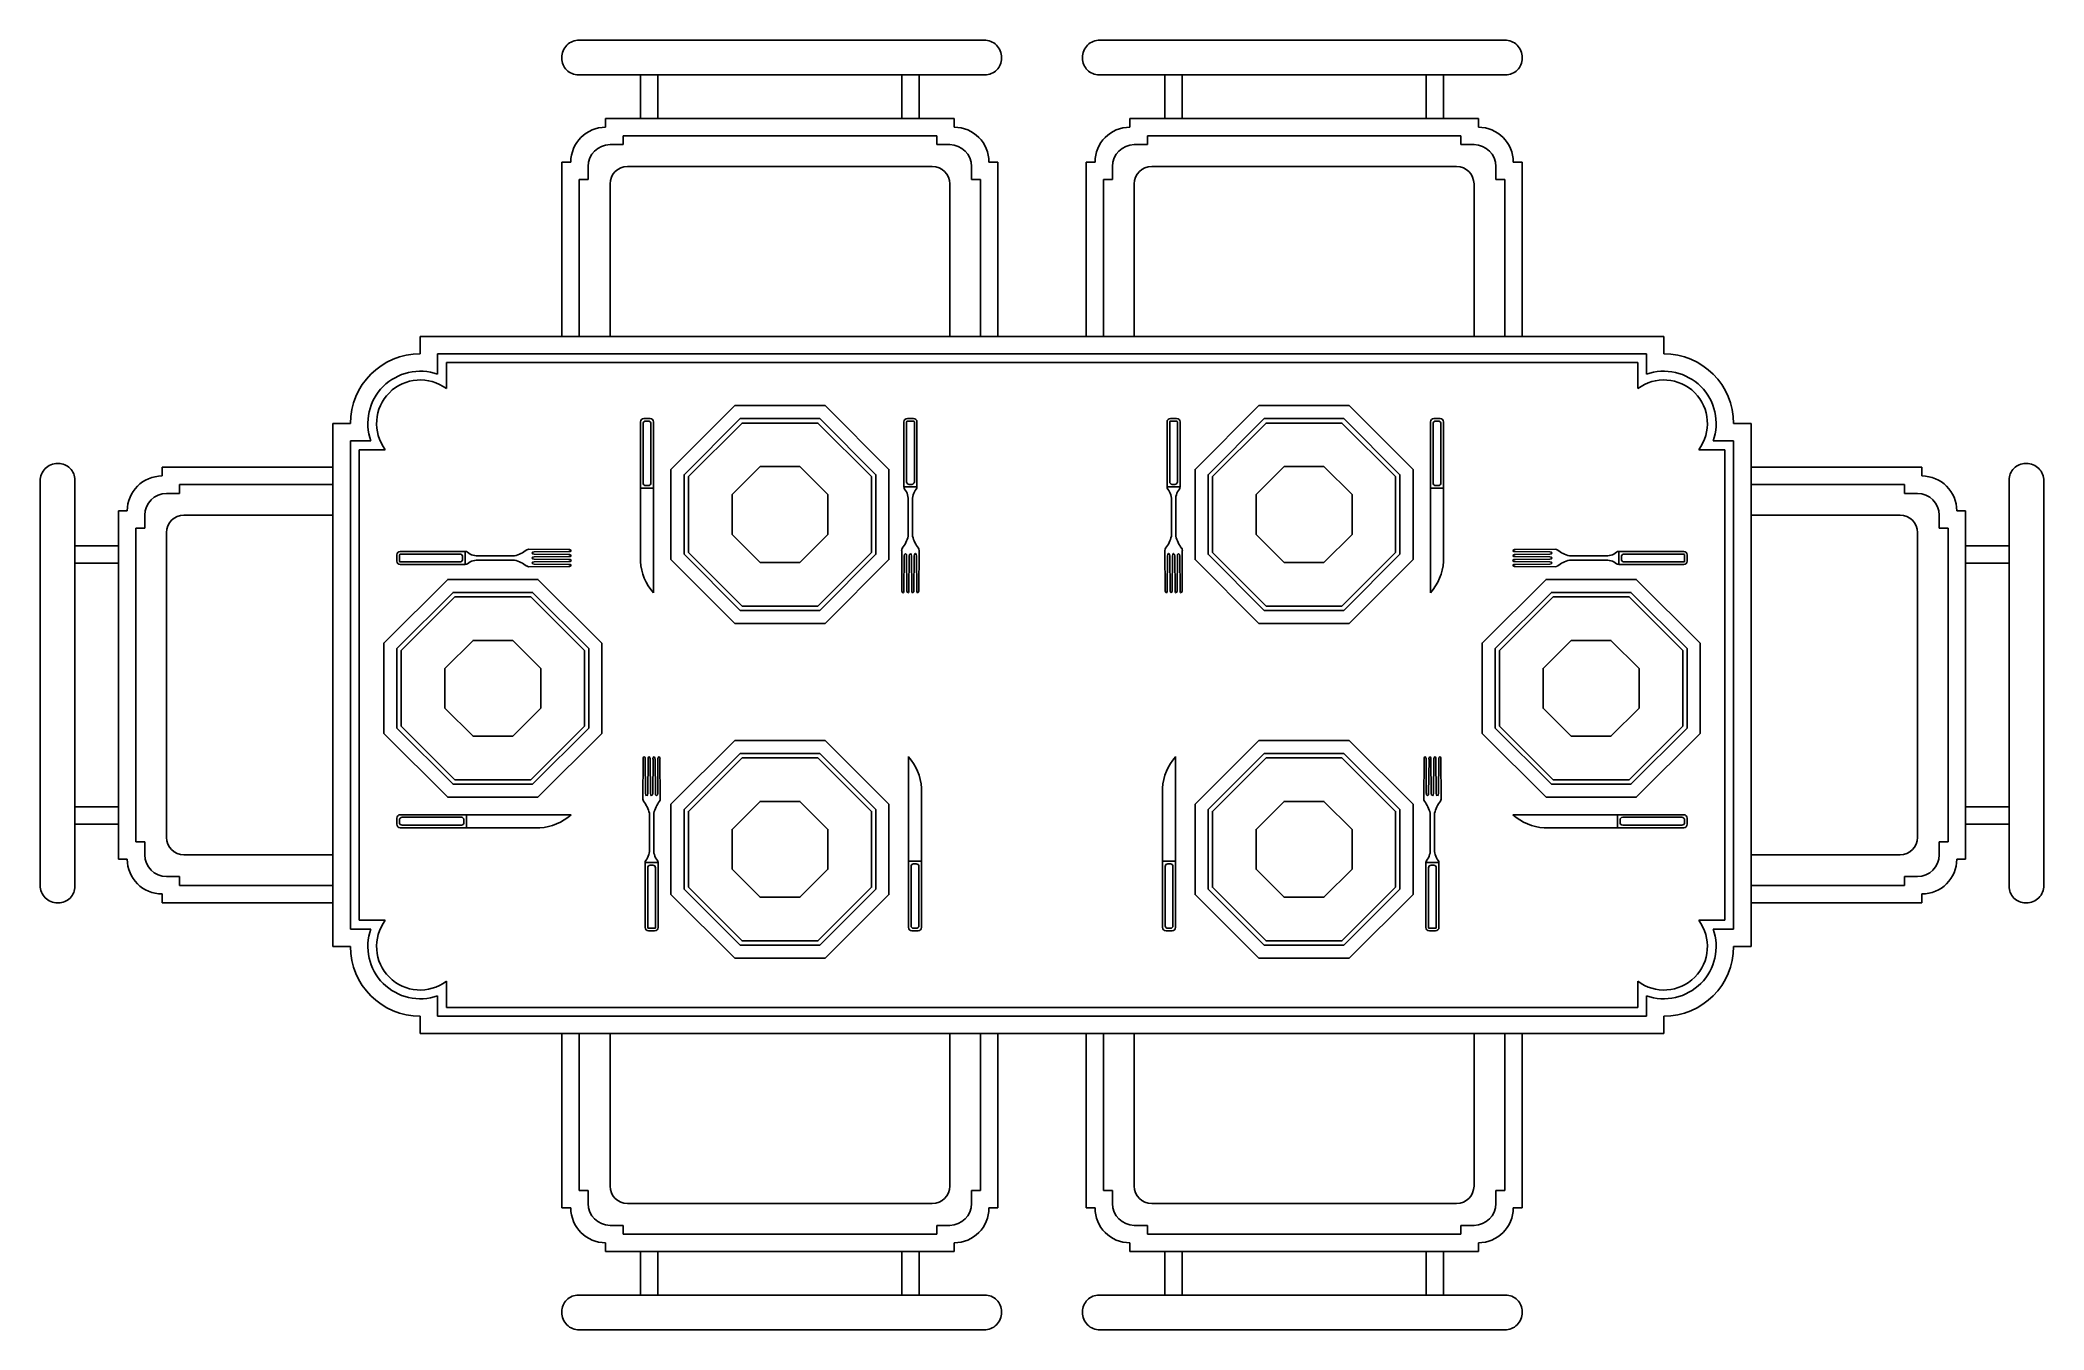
# Model space of a CAD drawing. Extents: x 11.53 to 13.83, y 7.74 to 9.22.
import ezdxf

# ---------------------------------------------------------------- set-up
doc = ezdxf.new("R2010")
doc.units = 0
doc.header["$LTSCALE"] = 0.5
doc.layers.get('0').update_dxf_attribs({"linetype": 'CONTINUOUS'})

msp = doc.modelspace()

# ---------------------------------------------------------------- linework, layer by layer
at = {"color": 0}
for p, q in [((12.6371, 9.2031), (12.6371, 9.2041)), ((12.7301, 9.2031), (12.7301, 9.2041)), ((12.1731, 9.1841), (12.1531, 9.1841)), ((12.2232, 9.1341), (12.2232, 9.1841)), ((12.2432, 9.1341), (12.2432, 9.1841)), ((12.5228, 9.1341), (12.5228, 9.1841)), ((12.5428, 9.1341), (12.5428, 9.1841)), ((12.6131, 9.1841), (12.5931, 9.1841)), ((12.754, 9.1841), (12.774, 9.1841)), ((12.8244, 9.1341), (12.8244, 9.1841)), ((12.8444, 9.1341), (12.8444, 9.1841)), ((13.124, 9.1341), (13.124, 9.1841)), ((13.144, 9.1341), (13.144, 9.1841)), ((13.1941, 9.1841), (13.2141, 9.1841)), ((12.1832, 9.1241), (12.1832, 9.1341)), ((12.2232, 9.1341), (12.1832, 9.1341)), ((12.2432, 9.1341), (12.2232, 9.1341)), ((12.5228, 9.1341), (12.2432, 9.1341)), ((12.5428, 9.1341), (12.5228, 9.1341)), ((12.5828, 9.1341), (12.5428, 9.1341)), ((12.5828, 9.1241), (12.5828, 9.1341)), ((12.7844, 9.1241), (12.7844, 9.1341)), ((12.7844, 9.1341), (12.8244, 9.1341)), ((12.8244, 9.1341), (12.8444, 9.1341)), ((12.8444, 9.1341), (13.124, 9.1341)), ((13.124, 9.1341), (13.144, 9.1341)), ((13.144, 9.1341), (13.184, 9.1341)), ((13.184, 9.1241), (13.184, 9.1341)), ((12.1882, 9.1041), (12.2032, 9.1041)), ((12.2032, 9.1041), (12.2032, 9.1141)), ((12.5628, 9.1141), (12.2032, 9.1141)), ((12.5628, 9.1041), (12.5628, 9.1141)), ((12.5778, 9.1041), (12.5628, 9.1041)), ((12.7894, 9.1041), (12.8044, 9.1041)), ((12.8044, 9.1041), (12.8044, 9.1141)), ((12.8044, 9.1141), (13.164, 9.1141)), ((13.164, 9.1041), (13.164, 9.1141)), ((13.179, 9.1041), (13.164, 9.1041)), ((12.1432, 9.0841), (12.133, 9.0841)), ((12.133, 8.8841), (12.133, 9.0841)), ((12.1632, 9.0791), (12.1632, 9.0641)), ((12.2082, 9.0791), (12.5578, 9.0791)), ((12.6028, 9.0791), (12.6028, 9.0641)), ((12.6228, 9.0841), (12.633, 9.0841)), ((12.633, 8.8841), (12.633, 9.0841)), ((12.7444, 9.0841), (12.7342, 9.0841)), ((12.7342, 8.8841), (12.7342, 9.0841)), ((12.7644, 9.0791), (12.7644, 9.0641)), ((13.159, 9.0791), (12.8094, 9.0791)), ((13.204, 9.0791), (13.204, 9.0641)), ((13.224, 9.0841), (13.2342, 9.0841)), ((13.2342, 8.8841), (13.2342, 9.0841)), ((12.1632, 9.0641), (12.153, 9.0641)), ((12.153, 8.8841), (12.153, 9.0641)), ((12.1882, 9.0591), (12.1882, 8.8841)), ((12.5778, 9.0591), (12.5778, 8.8841)), ((12.6028, 9.0641), (12.613, 9.0641)), ((12.613, 8.8841), (12.613, 9.0641)), ((12.7644, 9.0641), (12.7542, 9.0641)), ((12.7542, 8.8841), (12.7542, 9.0641)), ((12.7894, 9.0591), (12.7894, 8.8841)), ((13.179, 9.0591), (13.179, 8.8841)), ((13.204, 9.0641), (13.2142, 9.0641)), ((13.2142, 8.8841), (13.2142, 9.0641)), ((11.9705, 8.8641), (11.9705, 8.8841)), ((12.133, 8.8841), (11.9705, 8.8841)), ((12.633, 8.8841), (12.133, 8.8841)), ((12.133, 8.8841), (12.633, 8.8841)), ((12.7342, 8.8841), (12.633, 8.8841)), ((13.2342, 8.8841), (12.7342, 8.8841)), ((13.2342, 8.8841), (12.7342, 8.8841)), ((13.3967, 8.8841), (13.2342, 8.8841)), ((13.3967, 8.8641), (13.3967, 8.8841)), ((11.9905, 8.8407), (11.9905, 8.8641)), ((13.3767, 8.8641), (11.9905, 8.8641)), ((12.0005, 8.8241), (12.0005, 8.8541)), ((13.3667, 8.8541), (12.0005, 8.8541)), ((13.3667, 8.8241), (13.3667, 8.8541)), ((13.3767, 8.8407), (13.3767, 8.8641)), ((11.8905, 8.7841), (11.8705, 8.7841)), ((11.8705, 8.7341), (11.8705, 8.7841)), ((12.2231, 8.7859), (12.2231, 8.6258)), ((12.2261, 8.7839), (12.2261, 8.7159)), ((12.2271, 8.7899), (12.2341, 8.7899)), ((12.2291, 8.7869), (12.2321, 8.7869)), ((12.2351, 8.7839), (12.2351, 8.7159)), ((12.2381, 8.7859), (12.2381, 8.5899)), ((12.5252, 8.7859), (12.5252, 8.7113)), ((12.5282, 8.7859), (12.5282, 8.7173)), ((12.5292, 8.7899), (12.5362, 8.7899)), ((12.5292, 8.7869), (12.5362, 8.7869)), ((12.5372, 8.7859), (12.5372, 8.7173)), ((12.5402, 8.7859), (12.5402, 8.7113)), ((12.827, 8.7859), (12.827, 8.7113)), ((12.83, 8.7859), (12.83, 8.7173)), ((12.838, 8.7899), (12.831, 8.7899)), ((12.838, 8.7869), (12.831, 8.7869)), ((12.839, 8.7859), (12.839, 8.7173)), ((12.842, 8.7859), (12.842, 8.7113)), ((13.1291, 8.7859), (13.1291, 8.5899)), ((13.1321, 8.7839), (13.1321, 8.7159)), ((13.1401, 8.7899), (13.1331, 8.7899)), ((13.1381, 8.7869), (13.1351, 8.7869)), ((13.1411, 8.7839), (13.1411, 8.7159)), ((13.1441, 8.7859), (13.1441, 8.6258)), ((13.4767, 8.7841), (13.4967, 8.7841)), ((13.4967, 8.7341), (13.4967, 8.7841)), ((11.9139, 8.7641), (11.8905, 8.7641)), ((11.8905, 8.2041), (11.8905, 8.7641)), ((13.4532, 8.7641), (13.4767, 8.7641)), ((13.4767, 8.2041), (13.4767, 8.7641)), ((11.5556, 8.7382), (11.5546, 8.7382)), ((11.6746, 8.7239), (11.6746, 8.7341)), ((11.8705, 8.7341), (11.6746, 8.7341)), ((11.8705, 8.2341), (11.8705, 8.7341)), ((11.9305, 8.7541), (11.9005, 8.7541)), ((11.9005, 8.2141), (11.9005, 8.7541)), ((13.4367, 8.7541), (13.4667, 8.7541)), ((13.4667, 8.2141), (13.4667, 8.7541)), ((13.4967, 8.7341), (13.6926, 8.7341)), ((13.4967, 8.2341), (13.4967, 8.7341)), ((13.6926, 8.7239), (13.6926, 8.7341)), ((13.8116, 8.7382), (13.8126, 8.7382)), ((11.5746, 8.7142), (11.5746, 8.6942)), ((11.6946, 8.7039), (11.6946, 8.7141)), ((11.8705, 8.7141), (11.6946, 8.7141)), ((12.2231, 8.7099), (12.2381, 8.7099)), ((12.2291, 8.7129), (12.2321, 8.7129)), ((12.5402, 8.7113), (12.5252, 8.7113)), ((12.5312, 8.7143), (12.5342, 8.7143)), ((12.827, 8.7113), (12.842, 8.7113)), ((12.836, 8.7143), (12.833, 8.7143)), ((13.1441, 8.7099), (13.1291, 8.7099)), ((13.1381, 8.7129), (13.1351, 8.7129)), ((13.4967, 8.7141), (13.6726, 8.7141)), ((13.6726, 8.7039), (13.6726, 8.7141)), ((13.7926, 8.7142), (13.7926, 8.6942)), ((11.6796, 8.7039), (11.6946, 8.7039)), ((12.5302, 8.6949), (12.5302, 8.6549)), ((12.5352, 8.6949), (12.5352, 8.6549)), ((12.832, 8.6949), (12.832, 8.6549)), ((12.837, 8.6949), (12.837, 8.6549)), ((13.6876, 8.7039), (13.6726, 8.7039)), ((11.6246, 8.6839), (11.6246, 8.6439)), ((11.6346, 8.6839), (11.6246, 8.6839)), ((11.6546, 8.6639), (11.6446, 8.6639)), ((11.6446, 8.6639), (11.6446, 8.3043)), ((11.6546, 8.6789), (11.6546, 8.6639)), ((11.6996, 8.6789), (11.8705, 8.6789)), ((13.6676, 8.6789), (13.4967, 8.6789)), ((13.7126, 8.6789), (13.7126, 8.6639)), ((13.7126, 8.6639), (13.7226, 8.6639)), ((13.7226, 8.6639), (13.7226, 8.3043)), ((13.7326, 8.6839), (13.7426, 8.6839)), ((13.7426, 8.6839), (13.7426, 8.6439)), ((11.6246, 8.6439), (11.5746, 8.6439)), ((11.6246, 8.6439), (11.6246, 8.6239)), ((11.6796, 8.3093), (11.6796, 8.6589)), ((13.6876, 8.3093), (13.6876, 8.6589)), ((13.7426, 8.6439), (13.7426, 8.6239)), ((13.7426, 8.6439), (13.7926, 8.6439)), ((11.6246, 8.6239), (11.5746, 8.6239)), ((11.6246, 8.6239), (11.6246, 8.3443)), ((11.9437, 8.6263), (11.9437, 8.6333)), ((11.9467, 8.6263), (11.9467, 8.6333)), ((11.9477, 8.6373), (12.0222, 8.6373)), ((11.9477, 8.6343), (12.0162, 8.6343)), ((11.9477, 8.6253), (12.0162, 8.6253)), ((11.9477, 8.6223), (12.0222, 8.6223)), ((12.0192, 8.6283), (12.0192, 8.6313)), ((12.0222, 8.6373), (12.0222, 8.6223)), ((12.0387, 8.6323), (12.0787, 8.6323)), ((12.0387, 8.6273), (12.0787, 8.6273)), ((12.095, 8.6398), (12.1409, 8.6394)), ((12.095, 8.6198), (12.1409, 8.6202)), ((12.0987, 8.6354), (12.0987, 8.6355)), ((12.0987, 8.6298), (12.0987, 8.6298)), ((12.0987, 8.6241), (12.0987, 8.6242)), ((12.1013, 8.6368), (12.1409, 8.6372)), ((12.1013, 8.6341), (12.1409, 8.6338)), ((12.1013, 8.6311), (12.1409, 8.6315)), ((12.1013, 8.6285), (12.1409, 8.6281)), ((12.1013, 8.6255), (12.1409, 8.6259)), ((12.1013, 8.6228), (12.1409, 8.6225)), ((12.1437, 8.6383), (12.1437, 8.6383)), ((12.1437, 8.6326), (12.1437, 8.6327)), ((12.1437, 8.627), (12.1437, 8.627)), ((12.1437, 8.6213), (12.1437, 8.6213)), ((12.5227, 8.6386), (12.523, 8.5926)), ((12.5257, 8.6322), (12.5253, 8.5926)), ((12.527, 8.6349), (12.527, 8.6349)), ((12.5283, 8.6322), (12.5287, 8.5926)), ((12.5313, 8.6322), (12.531, 8.5926)), ((12.5326, 8.6349), (12.5327, 8.6349)), ((12.534, 8.6322), (12.5343, 8.5926)), ((12.537, 8.6322), (12.5366, 8.5926)), ((12.5383, 8.6349), (12.5384, 8.6349)), ((12.5397, 8.6322), (12.54, 8.5926)), ((12.5427, 8.6386), (12.5423, 8.5926)), ((12.8245, 8.6386), (12.8249, 8.5926)), ((12.8275, 8.6322), (12.8272, 8.5926)), ((12.8289, 8.6349), (12.8288, 8.6349)), ((12.8302, 8.6322), (12.8306, 8.5926)), ((12.8332, 8.6322), (12.8328, 8.5926)), ((12.8346, 8.6349), (12.8345, 8.6349)), ((12.8359, 8.6322), (12.8362, 8.5926)), ((12.8389, 8.6322), (12.8385, 8.5926)), ((12.8402, 8.6349), (12.8402, 8.6349)), ((12.8415, 8.6322), (12.8419, 8.5926)), ((12.8445, 8.6386), (12.8442, 8.5926)), ((13.2235, 8.6383), (13.2235, 8.6383)), ((13.2235, 8.6326), (13.2235, 8.6327)), ((13.2235, 8.627), (13.2235, 8.627)), ((13.2235, 8.6213), (13.2235, 8.6213)), ((13.2722, 8.6398), (13.2263, 8.6394)), ((13.2659, 8.6368), (13.2263, 8.6372)), ((13.2659, 8.6341), (13.2263, 8.6338)), ((13.2659, 8.6311), (13.2263, 8.6315)), ((13.2659, 8.6285), (13.2263, 8.6281)), ((13.2659, 8.6255), (13.2263, 8.6259)), ((13.2659, 8.6228), (13.2263, 8.6225)), ((13.2722, 8.6198), (13.2263, 8.6202)), ((13.2685, 8.6354), (13.2685, 8.6355)), ((13.2685, 8.6298), (13.2685, 8.6298)), ((13.2685, 8.6241), (13.2685, 8.6242)), ((13.3285, 8.6323), (13.2885, 8.6323)), ((13.3285, 8.6273), (13.2885, 8.6273)), ((13.345, 8.6373), (13.345, 8.6223)), ((13.4195, 8.6373), (13.345, 8.6373)), ((13.4195, 8.6223), (13.345, 8.6223)), ((13.348, 8.6283), (13.348, 8.6313)), ((13.4195, 8.6343), (13.351, 8.6343)), ((13.4195, 8.6253), (13.351, 8.6253)), ((13.4205, 8.6263), (13.4205, 8.6333)), ((13.4235, 8.6263), (13.4235, 8.6333)), ((13.7426, 8.6239), (13.7426, 8.3443)), ((13.7426, 8.6239), (13.7926, 8.6239)), ((12.5241, 8.5899), (12.5242, 8.5899)), ((12.5298, 8.5899), (12.5298, 8.5899)), ((12.5355, 8.5899), (12.5355, 8.5899)), ((12.5411, 8.5899), (12.5412, 8.5899)), ((12.826, 8.5899), (12.826, 8.5899)), ((12.8317, 8.5899), (12.8317, 8.5899)), ((12.8374, 8.5899), (12.8373, 8.5899)), ((12.843, 8.5899), (12.843, 8.5899)), ((12.2259, 8.3532), (12.2262, 8.3991)), ((12.2274, 8.4019), (12.2274, 8.4019)), ((12.2289, 8.3595), (12.2285, 8.3991)), ((12.2315, 8.3595), (12.2319, 8.3991)), ((12.233, 8.4019), (12.233, 8.4019)), ((12.2345, 8.3595), (12.2342, 8.3991)), ((12.2372, 8.3595), (12.2375, 8.3991)), ((12.2387, 8.4019), (12.2387, 8.4019)), ((12.2402, 8.3595), (12.2398, 8.3991)), ((12.2429, 8.3595), (12.2432, 8.3991)), ((12.2444, 8.4019), (12.2444, 8.4019)), ((12.2459, 8.3532), (12.2455, 8.3991)), ((12.5304, 8.2059), (12.5304, 8.4019)), ((12.8368, 8.2059), (12.8368, 8.4019)), ((13.1213, 8.3532), (13.1217, 8.3991)), ((13.1228, 8.4019), (13.1228, 8.4019)), ((13.1243, 8.3595), (13.124, 8.3991)), ((13.127, 8.3595), (13.1274, 8.3991)), ((13.1285, 8.4019), (13.1285, 8.4019)), ((13.13, 8.3595), (13.1296, 8.3991)), ((13.1327, 8.3595), (13.133, 8.3991)), ((13.1341, 8.4019), (13.1342, 8.4019)), ((13.1357, 8.3595), (13.1353, 8.3991)), ((13.1383, 8.3595), (13.1387, 8.3991)), ((13.1398, 8.4019), (13.1398, 8.4019)), ((13.1413, 8.3532), (13.1409, 8.3991)), ((12.5454, 8.2059), (12.5454, 8.3659)), ((12.8218, 8.2059), (12.8218, 8.3659)), ((11.6246, 8.3443), (11.5746, 8.3443)), ((11.6246, 8.3443), (11.6246, 8.3243)), ((12.2302, 8.3569), (12.2302, 8.3569)), ((12.2359, 8.3569), (12.2358, 8.3569)), ((12.2416, 8.3569), (12.2415, 8.3569)), ((13.1256, 8.3569), (13.1257, 8.3569)), ((13.1313, 8.3569), (13.1314, 8.3569)), ((13.137, 8.3569), (13.137, 8.3569)), ((13.7426, 8.3443), (13.7426, 8.3243)), ((13.7426, 8.3443), (13.7926, 8.3443)), ((11.6246, 8.3243), (11.5746, 8.3243)), ((11.6246, 8.3243), (11.6246, 8.2843)), ((11.9437, 8.3243), (11.9437, 8.3313)), ((11.9467, 8.3263), (11.9467, 8.3293)), ((11.9477, 8.3353), (12.1437, 8.3353)), ((11.9477, 8.3203), (12.1077, 8.3203)), ((11.9497, 8.3323), (12.0177, 8.3323)), ((11.9497, 8.3233), (12.0177, 8.3233)), ((12.0207, 8.3263), (12.0207, 8.3293)), ((12.0237, 8.3203), (12.0237, 8.3353)), ((12.2334, 8.2969), (12.2334, 8.3369)), ((12.2384, 8.2969), (12.2384, 8.3369)), ((13.1288, 8.2969), (13.1288, 8.3369)), ((13.1338, 8.2969), (13.1338, 8.3369)), ((13.4195, 8.3353), (13.2235, 8.3353)), ((13.4195, 8.3203), (13.2595, 8.3203)), ((13.3435, 8.3203), (13.3435, 8.3353)), ((13.3465, 8.3263), (13.3465, 8.3293)), ((13.4175, 8.3323), (13.3495, 8.3323)), ((13.4175, 8.3233), (13.3495, 8.3233)), ((13.4205, 8.3263), (13.4205, 8.3293)), ((13.4235, 8.3243), (13.4235, 8.3313)), ((13.7426, 8.3243), (13.7426, 8.2843)), ((13.7426, 8.3243), (13.7926, 8.3243)), ((11.6546, 8.3043), (11.6446, 8.3043)), ((11.6546, 8.2893), (11.6546, 8.3043)), ((13.7126, 8.3043), (13.7226, 8.3043)), ((13.7126, 8.2893), (13.7126, 8.3043)), ((11.5746, 8.2742), (11.5746, 8.2542)), ((11.6346, 8.2843), (11.6246, 8.2843)), ((11.6996, 8.2893), (11.8705, 8.2893)), ((12.2284, 8.2059), (12.2284, 8.2804)), ((12.2284, 8.2804), (12.2434, 8.2804)), ((12.2314, 8.2059), (12.2314, 8.2744)), ((12.2374, 8.2774), (12.2344, 8.2774)), ((12.2404, 8.2059), (12.2404, 8.2744)), ((12.2434, 8.2059), (12.2434, 8.2804)), ((12.5454, 8.2819), (12.5304, 8.2819)), ((12.5334, 8.2079), (12.5334, 8.2759)), ((12.5394, 8.2789), (12.5364, 8.2789)), ((12.5424, 8.2079), (12.5424, 8.2759)), ((12.8218, 8.2819), (12.8368, 8.2819)), ((12.8248, 8.2079), (12.8248, 8.2759)), ((12.8278, 8.2789), (12.8308, 8.2789)), ((12.8338, 8.2079), (12.8338, 8.2759)), ((13.1238, 8.2059), (13.1238, 8.2804)), ((13.1388, 8.2804), (13.1238, 8.2804)), ((13.1268, 8.2059), (13.1268, 8.2744)), ((13.1298, 8.2774), (13.1328, 8.2774)), ((13.1358, 8.2059), (13.1358, 8.2744)), ((13.1388, 8.2059), (13.1388, 8.2804)), ((13.6676, 8.2893), (13.4967, 8.2893)), ((13.7326, 8.2843), (13.7426, 8.2843)), ((13.7926, 8.2742), (13.7926, 8.2542)), ((11.6796, 8.2643), (11.6946, 8.2643)), ((11.6946, 8.2643), (11.6946, 8.2541)), ((11.8705, 8.2541), (11.6946, 8.2541)), ((13.4967, 8.2541), (13.6726, 8.2541)), ((13.6726, 8.2643), (13.6726, 8.2541)), ((13.6876, 8.2643), (13.6726, 8.2643)), ((11.6746, 8.2443), (11.6746, 8.2341)), ((11.8705, 8.2341), (11.6746, 8.2341)), ((11.8705, 8.1841), (11.8705, 8.2341)), ((13.4967, 8.1841), (13.4967, 8.2341)), ((13.4967, 8.2341), (13.6926, 8.2341)), ((13.6926, 8.2443), (13.6926, 8.2341)), ((11.9139, 8.2041), (11.8905, 8.2041)), ((11.9305, 8.2141), (11.9005, 8.2141)), ((12.2394, 8.2049), (12.2324, 8.2049)), ((12.5394, 8.2049), (12.5364, 8.2049)), ((12.8278, 8.2049), (12.8308, 8.2049)), ((13.1278, 8.2049), (13.1348, 8.2049)), ((13.4367, 8.2141), (13.4667, 8.2141)), ((13.4532, 8.2041), (13.4767, 8.2041)), ((11.8905, 8.1841), (11.8705, 8.1841)), ((12.2394, 8.2019), (12.2324, 8.2019)), ((12.5414, 8.2019), (12.5344, 8.2019)), ((12.8258, 8.2019), (12.8328, 8.2019)), ((13.1278, 8.2019), (13.1348, 8.2019)), ((13.4767, 8.1841), (13.4967, 8.1841)), ((12.0005, 8.1441), (12.0005, 8.1141)), ((13.3667, 8.1441), (13.3667, 8.1141)), ((11.9905, 8.1275), (11.9905, 8.1041)), ((13.3667, 8.1141), (12.0005, 8.1141)), ((13.3767, 8.1275), (13.3767, 8.1041)), ((11.9705, 8.1041), (11.9705, 8.0841)), ((13.3767, 8.1041), (11.9905, 8.1041)), ((13.3967, 8.1041), (13.3967, 8.0841)), ((12.133, 8.0841), (11.9705, 8.0841)), ((12.133, 8.0841), (12.133, 7.8841)), ((12.133, 8.0841), (12.633, 8.0841)), ((12.633, 8.0841), (12.133, 8.0841)), ((12.153, 8.0841), (12.153, 7.9041)), ((12.1882, 7.9091), (12.1882, 8.0841)), ((12.5778, 7.9091), (12.5778, 8.0841)), ((12.613, 8.0841), (12.613, 7.9041)), ((12.633, 8.0841), (12.633, 7.8841)), ((12.7342, 8.0841), (12.633, 8.0841)), ((12.7342, 8.0841), (12.7342, 7.8841)), ((13.2342, 8.0841), (12.7342, 8.0841)), ((13.2342, 8.0841), (12.7342, 8.0841)), ((12.7542, 8.0841), (12.7542, 7.9041)), ((12.7894, 7.9091), (12.7894, 8.0841)), ((13.179, 7.9091), (13.179, 8.0841)), ((13.2142, 8.0841), (13.2142, 7.9041)), ((13.2342, 8.0841), (13.2342, 7.8841)), ((13.3967, 8.0841), (13.2342, 8.0841)), ((12.1432, 7.8841), (12.133, 7.8841)), ((12.1632, 7.9041), (12.153, 7.9041)), ((12.1632, 7.8891), (12.1632, 7.9041)), ((12.2082, 7.8891), (12.5578, 7.8891)), ((12.6028, 7.9041), (12.613, 7.9041)), ((12.6028, 7.8891), (12.6028, 7.9041)), ((12.6228, 7.8841), (12.633, 7.8841)), ((12.7444, 7.8841), (12.7342, 7.8841)), ((12.7644, 7.9041), (12.7542, 7.9041)), ((12.7644, 7.8891), (12.7644, 7.9041)), ((13.159, 7.8891), (12.8094, 7.8891)), ((13.204, 7.9041), (13.2142, 7.9041)), ((13.204, 7.8891), (13.204, 7.9041)), ((13.224, 7.8841), (13.2342, 7.8841)), ((12.1882, 7.8641), (12.2032, 7.8641)), ((12.2032, 7.8641), (12.2032, 7.8541)), ((12.5628, 7.8641), (12.5628, 7.8541)), ((12.5778, 7.8641), (12.5628, 7.8641)), ((12.7894, 7.8641), (12.8044, 7.8641)), ((12.8044, 7.8641), (12.8044, 7.8541)), ((13.179, 7.8641), (13.164, 7.8641)), ((13.164, 7.8641), (13.164, 7.8541)), ((12.1832, 7.8441), (12.1832, 7.8341)), ((12.5628, 7.8541), (12.2032, 7.8541)), ((12.5828, 7.8441), (12.5828, 7.8341)), ((12.7844, 7.8441), (12.7844, 7.8341)), ((12.8044, 7.8541), (13.164, 7.8541)), ((13.184, 7.8441), (13.184, 7.8341)), ((12.2232, 7.8341), (12.1832, 7.8341)), ((12.2432, 7.8341), (12.2232, 7.8341)), ((12.2232, 7.8341), (12.2232, 7.7841)), ((12.2432, 7.8341), (12.2432, 7.7841)), ((12.5228, 7.8341), (12.2432, 7.8341)), ((12.5428, 7.8341), (12.5228, 7.8341)), ((12.5228, 7.8341), (12.5228, 7.7841)), ((12.5428, 7.8341), (12.5428, 7.7841)), ((12.5828, 7.8341), (12.5428, 7.8341)), ((12.7844, 7.8341), (12.8244, 7.8341)), ((12.8244, 7.8341), (12.8444, 7.8341)), ((12.8244, 7.8341), (12.8244, 7.7841)), ((12.8444, 7.8341), (12.8444, 7.7841)), ((12.8444, 7.8341), (13.124, 7.8341)), ((13.124, 7.8341), (13.124, 7.7841)), ((13.124, 7.8341), (13.144, 7.8341)), ((13.144, 7.8341), (13.184, 7.8341)), ((13.144, 7.8341), (13.144, 7.7841)), ((12.1731, 7.7841), (12.1531, 7.7841)), ((12.6131, 7.7841), (12.5931, 7.7841)), ((12.754, 7.7841), (12.774, 7.7841)), ((13.1941, 7.7841), (13.2141, 7.7841)), ((12.6371, 7.7651), (12.6371, 7.7641)), ((12.7301, 7.7651), (12.7301, 7.7641))]:
    msp.add_line(p, q, dxfattribs=at)
for points in [[(12.6171, 9.2241), (12.153, 9.2241, 0.414214), (12.133, 9.2041), (12.133, 9.2031, 0.414214), (12.152, 9.1841), (12.2232, 9.1841, 0.414214)], [(12.6371, 9.2041, 0.414214), (12.6171, 9.2241, 0.414214)], [(12.7301, 9.2041, -0.414214), (12.7501, 9.2241, -0.414214)], [(12.7501, 9.2241), (13.2142, 9.2241, -0.414214), (13.2342, 9.2041), (13.2342, 9.2031, -0.414214), (13.2152, 9.1841), (13.144, 9.1841, -0.414214)], [(12.5428, 9.1841), (12.6181, 9.1841, 0.414214), (12.6371, 9.2031)], [(12.8244, 9.1841), (12.7491, 9.1841, -0.414214), (12.7301, 9.2031)], [(12.2232, 9.1841), (12.2432, 9.1841, 0.414214)], [(12.2432, 9.1841), (12.5228, 9.1841, 0.414214)], [(12.5228, 9.1841), (12.5428, 9.1841, 0.414214)], [(12.8444, 9.1841), (12.8244, 9.1841, -0.414214)], [(13.124, 9.1841), (12.8444, 9.1841, -0.414214)], [(13.144, 9.1841), (13.124, 9.1841, -0.414214)], [(11.5546, 8.7382, 0.414214), (11.5346, 8.7182, 0.414214)], [(11.5746, 8.6439), (11.5746, 8.7192, 0.414214), (11.5556, 8.7382)], [(13.7926, 8.6439), (13.7926, 8.7192, -0.414214), (13.8116, 8.7382)], [(13.8126, 8.7382, -0.414214), (13.8326, 8.7182, -0.414214)], [(11.5346, 8.7182), (11.5346, 8.2541, 0.414214), (11.5546, 8.2341), (11.5556, 8.2341, 0.414214), (11.5746, 8.2531), (11.5746, 8.3243, 0.414214)], [(13.8326, 8.7182), (13.8326, 8.2541, -0.414214), (13.8126, 8.2341), (13.8116, 8.2341, -0.414214), (13.7926, 8.2531), (13.7926, 8.3243, -0.414214)], [(11.5746, 8.6239), (11.5746, 8.6439, 0.414214)], [(13.7926, 8.6239), (13.7926, 8.6439, -0.414214)], [(11.5746, 8.3443), (11.5746, 8.6239, 0.414214)], [(13.7926, 8.3443), (13.7926, 8.6239, -0.414214)], [(11.5746, 8.3243), (11.5746, 8.3443, 0.414214)], [(13.7926, 8.3243), (13.7926, 8.3443, -0.414214)], [(12.6171, 7.7441), (12.153, 7.7441, -0.414214), (12.133, 7.7641), (12.133, 7.7651, -0.414214), (12.152, 7.7841), (12.2232, 7.7841, -0.414214)], [(12.2232, 7.7841), (12.2432, 7.7841, -0.414214)], [(12.2432, 7.7841), (12.5228, 7.7841, -0.414214)], [(12.5228, 7.7841), (12.5428, 7.7841, -0.414214)], [(12.5428, 7.7841), (12.6181, 7.7841, -0.414214), (12.6371, 7.7651)], [(12.8244, 7.7841), (12.7491, 7.7841, 0.414214), (12.7301, 7.7651)], [(12.7501, 7.7441), (13.2142, 7.7441, 0.414214), (13.2342, 7.7641), (13.2342, 7.7651, 0.414214), (13.2152, 7.7841), (13.144, 7.7841, 0.414214)], [(12.8444, 7.7841), (12.8244, 7.7841, 0.414214)], [(13.124, 7.7841), (12.8444, 7.7841, 0.414214)], [(13.144, 7.7841), (13.124, 7.7841, 0.414214)], [(12.6371, 7.7641, -0.414214), (12.6171, 7.7441, -0.414214)], [(12.7301, 7.7641, 0.414214), (12.7501, 7.7441, 0.414214)]]:
    msp.add_lwpolyline(points, format="xyb", dxfattribs=at)
for points in [[(12.2581, 8.6279), (12.3314, 8.5547), (12.4349, 8.5547), (12.5081, 8.6279), (12.5081, 8.7315), (12.4349, 8.8047), (12.3314, 8.8047), (12.2581, 8.7315)], [(13.1091, 8.6279), (13.0358, 8.5547), (12.9323, 8.5547), (12.8591, 8.6279), (12.8591, 8.7315), (12.9323, 8.8047), (13.0358, 8.8047), (13.1091, 8.7315)], [(12.2731, 8.6341), (12.3376, 8.5697), (12.4287, 8.5697), (12.4931, 8.6341), (12.4931, 8.7253), (12.4287, 8.7897), (12.3376, 8.7897), (12.2731, 8.7253)], [(12.2781, 8.6362), (12.3396, 8.5747), (12.4266, 8.5747), (12.4881, 8.6362), (12.4881, 8.7232), (12.4266, 8.7847), (12.3396, 8.7847), (12.2781, 8.7232)], [(13.0941, 8.6341), (13.0296, 8.5697), (12.9385, 8.5697), (12.8741, 8.6341), (12.8741, 8.7253), (12.9385, 8.7897), (13.0296, 8.7897), (13.0941, 8.7253)], [(13.0891, 8.6362), (13.0275, 8.5747), (12.9406, 8.5747), (12.8791, 8.6362), (12.8791, 8.7232), (12.9406, 8.7847), (13.0275, 8.7847), (13.0891, 8.7232)], [(12.3281, 8.6569), (12.3603, 8.6247), (12.4059, 8.6247), (12.4381, 8.6569), (12.4381, 8.7025), (12.4059, 8.7347), (12.3603, 8.7347), (12.3281, 8.7025)], [(13.0391, 8.6569), (13.0068, 8.6247), (12.9613, 8.6247), (12.9291, 8.6569), (12.9291, 8.7025), (12.9613, 8.7347), (13.0068, 8.7347), (13.0391, 8.7025)], [(12.1056, 8.3553), (12.1788, 8.4285), (12.1788, 8.5321), (12.1056, 8.6053), (12.0021, 8.6053), (11.9288, 8.5321), (11.9288, 8.4285), (12.0021, 8.3553)], [(13.2616, 8.3553), (13.1883, 8.4285), (13.1883, 8.5321), (13.2616, 8.6053), (13.3651, 8.6053), (13.4383, 8.5321), (13.4383, 8.4285), (13.3651, 8.3553)], [(12.0994, 8.3703), (12.1638, 8.4347), (12.1638, 8.5259), (12.0994, 8.5903), (12.0083, 8.5903), (11.9438, 8.5259), (11.9438, 8.4347), (12.0083, 8.3703)], [(12.0973, 8.3753), (12.1588, 8.4368), (12.1588, 8.5238), (12.0973, 8.5853), (12.0103, 8.5853), (11.9488, 8.5238), (11.9488, 8.4368), (12.0103, 8.3753)], [(13.2678, 8.3703), (13.2033, 8.4347), (13.2033, 8.5259), (13.2678, 8.5903), (13.3589, 8.5903), (13.4233, 8.5259), (13.4233, 8.4347), (13.3589, 8.3703)], [(13.2698, 8.3753), (13.2083, 8.4368), (13.2083, 8.5238), (13.2698, 8.5853), (13.3568, 8.5853), (13.4183, 8.5238), (13.4183, 8.4368), (13.3568, 8.3753)], [(12.0766, 8.4253), (12.1088, 8.4575), (12.1088, 8.5031), (12.0766, 8.5353), (12.0311, 8.5353), (11.9988, 8.5031), (11.9988, 8.4575), (12.0311, 8.4253)], [(13.2906, 8.4253), (13.2583, 8.4575), (13.2583, 8.5031), (13.2906, 8.5353), (13.3361, 8.5353), (13.3683, 8.5031), (13.3683, 8.4575), (13.3361, 8.4253)], [(12.2581, 8.2437), (12.3314, 8.1705), (12.4349, 8.1705), (12.5081, 8.2437), (12.5081, 8.3473), (12.4349, 8.4205), (12.3314, 8.4205), (12.2581, 8.3473)], [(13.1091, 8.2437), (13.0358, 8.1705), (12.9323, 8.1705), (12.8591, 8.2437), (12.8591, 8.3473), (12.9323, 8.4205), (13.0358, 8.4205), (13.1091, 8.3473)], [(12.2731, 8.2499), (12.3376, 8.1855), (12.4287, 8.1855), (12.4931, 8.2499), (12.4931, 8.3411), (12.4287, 8.4055), (12.3376, 8.4055), (12.2731, 8.3411)], [(12.2781, 8.252), (12.3396, 8.1905), (12.4266, 8.1905), (12.4881, 8.252), (12.4881, 8.339), (12.4266, 8.4005), (12.3396, 8.4005), (12.2781, 8.339)], [(13.0941, 8.2499), (13.0296, 8.1855), (12.9385, 8.1855), (12.8741, 8.2499), (12.8741, 8.3411), (12.9385, 8.4055), (13.0296, 8.4055), (13.0941, 8.3411)], [(13.0891, 8.252), (13.0275, 8.1905), (12.9406, 8.1905), (12.8791, 8.252), (12.8791, 8.339), (12.9406, 8.4005), (13.0275, 8.4005), (13.0891, 8.339)], [(12.3281, 8.2727), (12.3603, 8.2405), (12.4059, 8.2405), (12.4381, 8.2727), (12.4381, 8.3183), (12.4059, 8.3505), (12.3603, 8.3505), (12.3281, 8.3183)], [(13.0391, 8.2727), (13.0068, 8.2405), (12.9613, 8.2405), (12.9291, 8.2727), (12.9291, 8.3183), (12.9613, 8.3505), (13.0068, 8.3505), (13.0391, 8.3183)]]:
    msp.add_lwpolyline(points, close=True, dxfattribs=at)
for centre, radius, start, end in [((12.1832, 9.0841), 0.04, 90, 180), ((12.5828, 9.0841), 0.04, 0, 90), ((12.7844, 9.0841), 0.04, 90, 180), ((13.184, 9.0841), 0.04, 0, 90), ((12.1882, 9.0791), 0.025, 90, 180), ((12.5778, 9.0791), 0.025, 0, 90), ((12.7894, 9.0791), 0.025, 90, 180), ((13.179, 9.0791), 0.025, 0, 90), ((12.2082, 9.0591), 0.02, 90, 180), ((12.5578, 9.0591), 0.02, 0, 90), ((12.8094, 9.0591), 0.02, 90, 180), ((13.159, 9.0591), 0.02, 0, 90), ((11.9705, 8.7841), 0.08, 90, 180), ((13.3967, 8.7841), 0.08, 0, 90), ((11.9705, 8.7841), 0.06, 70.5288, 199.4712), ((11.9705, 8.7841), 0.05, 53.1301, 216.8699), ((13.3967, 8.7841), 0.05, 323.1301, 126.8699), ((13.3967, 8.7841), 0.06, 340.5288, 109.4712), ((12.2271, 8.7859), 0.004, 90, 180), ((12.2291, 8.7839), 0.003, 90, 180), ((12.2321, 8.7839), 0.003, 0, 90), ((12.2341, 8.7859), 0.004, 0, 90), ((12.5292, 8.7859), 0.004, 90, 180), ((12.5292, 8.7859), 0.001, 90, 180), ((12.5362, 8.7859), 0.004, 360, 90), ((12.5362, 8.7859), 0.001, 0, 90), ((12.831, 8.7859), 0.004, 90, 180), ((12.831, 8.7859), 0.001, 90, 180), ((12.838, 8.7859), 0.004, 0, 90), ((12.838, 8.7859), 0.001, 0, 90), ((13.1331, 8.7859), 0.004, 90, 180), ((13.1351, 8.7839), 0.003, 90, 180), ((13.1381, 8.7839), 0.003, 0, 90), ((13.1401, 8.7859), 0.004, 360, 90), ((11.6746, 8.6839), 0.04, 90, 180), ((12.2291, 8.7159), 0.003, 180, 270), ((12.2321, 8.7159), 0.003, 270, 360), ((12.529, 8.7113), 0.00385, 180, 219.3605), ((12.5312, 8.7173), 0.003, 180, 270), ((12.5342, 8.7173), 0.003, 270, 360), ((12.5363, 8.7113), 0.00385, 320.6395, 0), ((12.8309, 8.7113), 0.00385, 180, 219.3605), ((12.833, 8.7173), 0.003, 180, 270), ((12.836, 8.7173), 0.003, 270, 0), ((12.8382, 8.7113), 0.00385, 320.6395, 0), ((13.1351, 8.7159), 0.003, 180, 270), ((13.1381, 8.7159), 0.003, 270, 0), ((13.6926, 8.6839), 0.04, 0, 90), ((11.6796, 8.6789), 0.025, 90, 180), ((12.5115, 8.697), 0.0187, 353.468, 39.3605), ((12.5538, 8.697), 0.0187, 140.6395, 186.532), ((12.8134, 8.697), 0.0187, 353.468, 39.3605), ((12.8556, 8.697), 0.0187, 140.6395, 186.532), ((13.6876, 8.6789), 0.025, 0, 90), ((11.6996, 8.6589), 0.02, 90, 180), ((13.6676, 8.6589), 0.02, 0, 90), ((12.5265, 8.6386), 0.00385, 142.6134, 180), ((12.4932, 8.664), 0.038, 322.6134, 346.1777), ((12.5721, 8.664), 0.038, 193.8223, 217.3866), ((12.5388, 8.6386), 0.00385, 0, 37.3866), ((12.8284, 8.6386), 0.00385, 142.6134, 180), ((12.7951, 8.664), 0.038, 322.6134, 346.1777), ((12.8739, 8.664), 0.038, 193.8223, 217.3866), ((12.8407, 8.6386), 0.00385, 0, 37.3866), ((11.9477, 8.6333), 0.004, 90, 180), ((11.9477, 8.6263), 0.004, 180, 270), ((11.9477, 8.6333), 0.001, 90, 180), ((11.9477, 8.6263), 0.001, 180, 270), ((12.0162, 8.6313), 0.003, 0, 90), ((12.0162, 8.6283), 0.003, 270, 0), ((12.0222, 8.6335), 0.00385, 50.6395, 90), ((12.0222, 8.6262), 0.00385, 270, 309.3605), ((12.0365, 8.6509), 0.0187, 230.6395, 276.532), ((12.0365, 8.6087), 0.0187, 83.468, 129.3605), ((12.0696, 8.6692), 0.038, 283.8223, 307.3866), ((12.0696, 8.5904), 0.038, 52.6134, 76.1777), ((12.095, 8.636), 0.00385, 90, 127.3866), ((12.095, 8.6237), 0.00385, 232.6134, 270), ((12.1012, 8.6338), 0.00306, 87.1971, 144.9426), ((12.1012, 8.6372), 0.00306, 215.0574, 272.8029), ((12.1012, 8.6281), 0.00306, 87.1971, 144.9426), ((12.1012, 8.6315), 0.00306, 215.0574, 272.8029), ((12.1012, 8.6224), 0.00306, 87.1971, 144.9426), ((12.1012, 8.6259), 0.00306, 215.0574, 272.8029), ((12.1414, 8.6368), 0.00272, 35.2035, 101.0044), ((12.1414, 8.6399), 0.00275, 259.8701, 325.3535), ((12.1414, 8.6311), 0.00272, 35.2035, 101.0044), ((12.1414, 8.6342), 0.00275, 259.8701, 325.3535), ((12.1414, 8.6254), 0.00275, 34.6465, 100.1299), ((12.1414, 8.6285), 0.00273, 259.4333, 325.0763), ((12.1414, 8.6198), 0.00275, 34.6465, 100.1299), ((12.1414, 8.6229), 0.00275, 259.8701, 325.3535), ((12.2832, 8.6298), 0.0603, 183.8032, 221.5035), ((12.5287, 8.6324), 0.00306, 125.0574, 182.8029), ((12.5253, 8.6324), 0.00306, 357.1971, 54.9426), ((12.5344, 8.6324), 0.00306, 125.0574, 182.8029), ((12.5309, 8.6324), 0.00306, 357.1971, 54.9426), ((12.54, 8.6324), 0.00306, 125.0574, 182.8029), ((12.5366, 8.6324), 0.00306, 357.1971, 54.9426), ((12.8306, 8.6324), 0.00306, 125.0574, 182.8029), ((12.8271, 8.6324), 0.00306, 357.1971, 54.9426), ((12.8363, 8.6324), 0.00306, 125.0574, 182.8029), ((12.8328, 8.6324), 0.00306, 357.1971, 54.9426), ((12.8419, 8.6324), 0.00306, 125.0574, 182.8029), ((12.8385, 8.6324), 0.00306, 357.1971, 54.9426), ((13.0839, 8.6298), 0.0603, 318.4965, 356.1968), ((13.2258, 8.6368), 0.00272, 78.9956, 144.7965), ((13.2258, 8.6399), 0.00275, 214.6465, 280.1299), ((13.2258, 8.6311), 0.00272, 78.9956, 144.7965), ((13.2258, 8.6342), 0.00275, 214.6465, 280.1299), ((13.2258, 8.6254), 0.00275, 79.8701, 145.3535), ((13.2258, 8.6285), 0.00273, 214.9237, 280.5667), ((13.2258, 8.6198), 0.00275, 79.8701, 145.3535), ((13.2258, 8.6229), 0.00275, 214.6465, 280.1299), ((13.266, 8.6338), 0.00306, 35.0574, 92.8029), ((13.266, 8.6372), 0.00306, 267.1971, 324.9426), ((13.266, 8.6281), 0.00306, 35.0574, 92.8029), ((13.266, 8.6315), 0.00306, 267.1971, 324.9426), ((13.266, 8.6224), 0.00306, 35.0574, 92.8029), ((13.266, 8.6259), 0.00306, 267.1971, 324.9426), ((13.2722, 8.636), 0.00385, 52.6134, 90), ((13.2722, 8.6237), 0.00385, 270, 307.3866), ((13.2976, 8.6692), 0.038, 232.6134, 256.1777), ((13.2976, 8.5904), 0.038, 103.8223, 127.3866), ((13.3307, 8.6509), 0.0187, 263.468, 309.3605), ((13.3307, 8.6087), 0.0187, 50.6395, 96.532), ((13.345, 8.6335), 0.00385, 90, 129.3605), ((13.345, 8.6262), 0.00385, 230.6395, 270), ((13.351, 8.6313), 0.003, 90, 180), ((13.351, 8.6283), 0.003, 180, 270), ((13.4195, 8.6333), 0.004, 0, 90), ((13.4195, 8.6333), 0.001, 0, 90), ((13.4195, 8.6263), 0.001, 270, 0), ((13.4195, 8.6263), 0.004, 270, 0), ((12.5257, 8.5921), 0.00275, 169.8701, 235.3535), ((12.5226, 8.5921), 0.00275, 304.6465, 10.1299), ((12.5314, 8.5921), 0.00273, 169.4333, 235.0763), ((12.5283, 8.5921), 0.00275, 304.6465, 10.1299), ((12.537, 8.5921), 0.00275, 169.8701, 235.3535), ((12.5339, 8.5921), 0.00272, 305.2035, 11.0044), ((12.5427, 8.5921), 0.00275, 169.8701, 235.3535), ((12.5396, 8.5921), 0.00272, 305.2035, 11.0044), ((12.8276, 8.5921), 0.00272, 168.9956, 234.7965), ((12.8245, 8.5921), 0.00275, 304.6465, 10.1299), ((12.8333, 8.5921), 0.00272, 168.9956, 234.7965), ((12.8301, 8.5921), 0.00275, 304.6465, 10.1299), ((12.8389, 8.5921), 0.00275, 169.8701, 235.3535), ((12.8358, 8.5921), 0.00273, 304.9237, 10.5667), ((12.8446, 8.5921), 0.00275, 169.8701, 235.3535), ((12.8415, 8.5921), 0.00275, 304.6465, 10.1299), ((12.2289, 8.3996), 0.00272, 125.2035, 191.0044), ((12.2258, 8.3996), 0.00275, 349.8701, 55.3535), ((12.2346, 8.3996), 0.00272, 125.2035, 191.0044), ((12.2315, 8.3996), 0.00275, 349.8701, 55.3535), ((12.2402, 8.3996), 0.00275, 124.6465, 190.1299), ((12.2371, 8.3996), 0.00273, 349.4333, 55.0763), ((12.2459, 8.3996), 0.00275, 124.6465, 190.1299), ((12.2428, 8.3996), 0.00275, 349.8701, 55.3535), ((12.4853, 8.3619), 0.0603, 3.8032, 41.5035), ((12.8819, 8.3619), 0.0603, 138.4965, 176.1968), ((13.1244, 8.3996), 0.00275, 124.6465, 190.1299), ((13.1213, 8.3996), 0.00275, 349.8701, 55.3535), ((13.13, 8.3996), 0.00273, 124.9237, 190.5667), ((13.1269, 8.3996), 0.00275, 349.8701, 55.3535), ((13.1357, 8.3996), 0.00275, 124.6465, 190.1299), ((13.1326, 8.3996), 0.00272, 348.9956, 54.7965), ((13.1414, 8.3996), 0.00275, 124.6465, 190.1299), ((13.1383, 8.3996), 0.00272, 348.9956, 54.7965), ((12.2297, 8.3532), 0.00385, 180, 217.3866), ((12.1964, 8.3278), 0.038, 13.8223, 37.3866), ((12.2319, 8.3594), 0.00306, 177.1971, 234.9426), ((12.2285, 8.3594), 0.00306, 305.0574, 2.8029), ((12.2376, 8.3594), 0.00306, 177.1971, 234.9426), ((12.2341, 8.3594), 0.00306, 305.0574, 2.8029), ((12.2753, 8.3278), 0.038, 142.6134, 166.1777), ((12.2433, 8.3594), 0.00306, 177.1971, 234.9426), ((12.2398, 8.3594), 0.00306, 305.0574, 2.8029), ((12.242, 8.3532), 0.00385, 322.6134, 0), ((13.1252, 8.3532), 0.00385, 180, 217.3866), ((13.0919, 8.3278), 0.038, 13.8223, 37.3866), ((13.1274, 8.3594), 0.00306, 177.1971, 234.9426), ((13.1239, 8.3594), 0.00306, 305.0574, 2.8029), ((13.133, 8.3594), 0.00306, 177.1971, 234.9426), ((13.1296, 8.3594), 0.00306, 305.0574, 2.8029), ((13.1707, 8.3278), 0.038, 142.6134, 166.1777), ((13.1387, 8.3594), 0.00306, 177.1971, 234.9426), ((13.1353, 8.3594), 0.00306, 305.0574, 2.8029), ((13.1375, 8.3532), 0.00385, 322.6134, 0), ((11.9477, 8.3313), 0.004, 90, 180), ((11.9477, 8.3243), 0.004, 180, 270), ((11.9497, 8.3293), 0.003, 90, 180), ((11.9497, 8.3263), 0.003, 180, 270), ((12.0177, 8.3293), 0.003, 0, 90), ((12.0177, 8.3263), 0.003, 270, 0), ((12.1037, 8.3804), 0.0603, 273.8032, 311.5035), ((13.2635, 8.3804), 0.0603, 228.4965, 266.1968), ((13.3495, 8.3293), 0.003, 90, 180), ((13.3495, 8.3263), 0.003, 180, 270), ((13.4175, 8.3293), 0.003, 0, 90), ((13.4175, 8.3263), 0.003, 270, 0), ((13.4195, 8.3313), 0.004, 0, 90), ((13.4195, 8.3243), 0.004, 270, 0), ((11.6996, 8.3093), 0.02, 180, 270), ((12.2148, 8.2947), 0.0187, 320.6395, 6.532), ((12.257, 8.2947), 0.0187, 173.468, 219.3605), ((13.1102, 8.2947), 0.0187, 320.6395, 6.532), ((13.1524, 8.2947), 0.0187, 173.468, 219.3605), ((13.6676, 8.3093), 0.02, 270, 0), ((11.6746, 8.2843), 0.04, 180, 270), ((11.6796, 8.2893), 0.025, 180, 270), ((12.2322, 8.2804), 0.00385, 140.6395, 180), ((12.2344, 8.2744), 0.003, 90, 180), ((12.2374, 8.2744), 0.003, 0, 90), ((12.2395, 8.2804), 0.00385, 0, 39.3605), ((12.5364, 8.2759), 0.003, 90, 180), ((12.5394, 8.2759), 0.003, 0, 90), ((12.8278, 8.2759), 0.003, 90, 180), ((12.8308, 8.2759), 0.003, 0, 90), ((13.1277, 8.2804), 0.00385, 140.6395, 180), ((13.1298, 8.2744), 0.003, 90, 180), ((13.1328, 8.2744), 0.003, 0, 90), ((13.135, 8.2804), 0.00385, 0, 39.3605), ((13.6876, 8.2893), 0.025, 270, 360), ((13.6926, 8.2843), 0.04, 270, 0), ((11.9705, 8.1841), 0.06, 160.5288, 289.4712), ((11.9705, 8.1841), 0.05, 143.1301, 306.8699), ((12.2324, 8.2059), 0.004, 180, 270), ((12.2324, 8.2059), 0.001, 180, 270), ((12.2394, 8.2059), 0.001, 270, 0), ((12.2394, 8.2059), 0.004, 270, 360), ((12.5344, 8.2059), 0.004, 180, 270), ((12.5364, 8.2079), 0.003, 180, 270), ((12.5394, 8.2079), 0.003, 270, 0), ((12.5414, 8.2059), 0.004, 270, 0), ((12.8258, 8.2059), 0.004, 180, 270), ((12.8278, 8.2079), 0.003, 180, 270), ((12.8308, 8.2079), 0.003, 270, 0), ((12.8328, 8.2059), 0.004, 270, 0), ((13.1278, 8.2059), 0.004, 180, 270), ((13.1278, 8.2059), 0.001, 180, 270), ((13.1348, 8.2059), 0.001, 270, 0), ((13.1348, 8.2059), 0.004, 270, 0), ((13.3967, 8.1841), 0.05, 233.1301, 36.8699), ((13.3967, 8.1841), 0.06, 250.5288, 19.4712), ((11.9705, 8.1841), 0.08, 180, 270), ((13.3967, 8.1841), 0.08, 270, 0), ((12.2082, 7.9091), 0.02, 180, 270), ((12.5578, 7.9091), 0.02, 270, 0), ((12.8094, 7.9091), 0.02, 180, 270), ((13.159, 7.9091), 0.02, 270, 0), ((12.1832, 7.8841), 0.04, 180, 270), ((12.1882, 7.8891), 0.025, 180, 270), ((12.5778, 7.8891), 0.025, 270, 0), ((12.5828, 7.8841), 0.04, 270, 0), ((12.7844, 7.8841), 0.04, 180, 270), ((12.7894, 7.8891), 0.025, 180, 270), ((13.179, 7.8891), 0.025, 270, 360), ((13.184, 7.8841), 0.04, 270, 0)]:
    msp.add_arc(centre, radius, start, end, dxfattribs=at)

doc.saveas('drawing.dxf')
